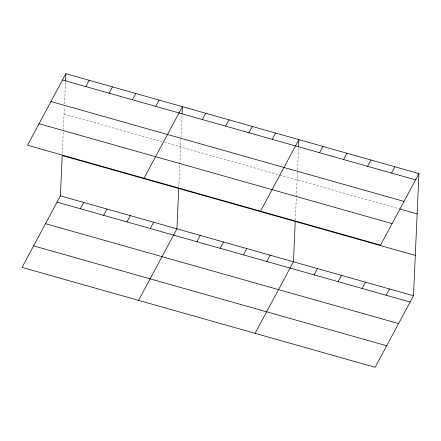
<?xml version="1.0" encoding="UTF-8"?>
<svg xmlns="http://www.w3.org/2000/svg" width="441" height="441" viewBox="0 0 441 441"><rect width="100%" height="100%" fill="white"/><g stroke="black" fill="none" stroke-linecap="round" stroke-linejoin="round"><path stroke-width="0.33" stroke-dasharray="2.21 1.65" d="M62.302 153.567L64.403 106.623M64.518 103.938L65.511 81.767M178.792 187.193L179.79 164.78M179.823 164.118L180.975 138.242M181.008 137.57L182.028 114.732M295.305 220.153L298.54 147.691M64.072 114.015L161.814 141.666M164.405 142.399L278.977 174.812M279.627 174.994L398.978 208.764"/><path stroke-width="0.66" d="M418.95 173.594L380.583 245.141L27.507 145.254L65.869 73.702L418.95 173.594L413.493 295.746L375.131 367.298L22.05 267.406L60.417 195.859L62.214 155.546L415.295 255.433M65.544 81.094L65.869 73.702M178.732 188.511L176.929 228.818L138.568 300.371M182.056 114.059L182.387 106.667L144.025 178.219M295.25 221.47L293.447 261.783L255.08 333.335M298.574 147.018L298.904 139.632L260.537 211.178M85.802 86.59L89.176 80.295M109.103 93.183L112.477 86.888M132.405 99.776L135.778 93.481M80.345 208.742L83.718 202.452M155.712 106.369L159.085 100.074M103.646 215.335L107.02 209.045M126.947 221.928L130.327 215.638M202.314 119.555L205.688 113.26M150.254 228.521L153.628 222.225M225.621 126.148L228.995 119.853M248.922 132.741L252.296 126.446M196.857 241.707L200.236 235.411M272.224 139.334L275.597 133.039M220.164 248.3L223.537 242.004M243.465 254.892L246.839 248.597M319.538 152.718L322.911 146.423M266.766 261.485L270.146 255.19M343.55 159.51L346.924 153.214M367.557 166.301L370.931 160.006M314.08 274.87L317.454 268.575M391.564 173.093L394.943 166.797M338.093 281.661L341.466 275.366M362.1 288.453L365.473 282.163M386.112 295.244L389.486 288.954M62.495 79.997L415.576 179.884M50.952 101.535L404.028 201.421M399.629 208.946L417.147 213.902M39.056 123.723L392.132 223.609M60.417 195.859L413.493 295.746M57.038 202.149L410.119 302.041M45.495 223.686L398.57 323.573M33.599 245.874L386.674 345.761"/></g></svg>
